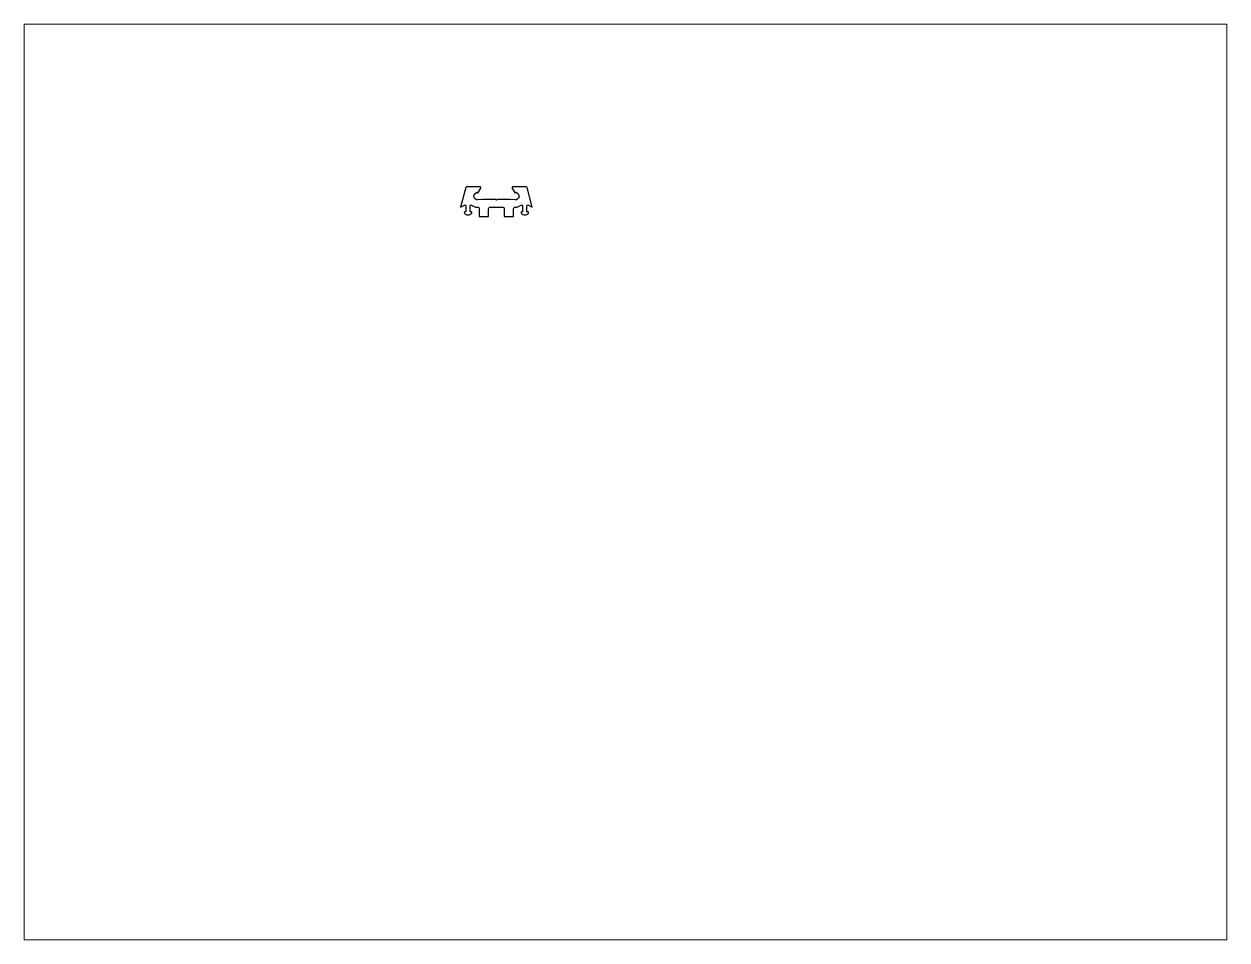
# Paper-space layout 'Layout1' of a CAD drawing. Extents: x 27 to 240, y 20 to 183.
# The model-space entities are those that its viewports show. They can reach past a viewport. Long polylines and large blocks are cut down to what shows.
import ezdxf

# ---------------------------------------------------------------- set-up
doc = ezdxf.new("R2010")
doc.units = 0
doc.header["$LTSCALE"] = 15
doc.layers.get('0').update_dxf_attribs({"linetype": 'CONTINUOUS'})
doc.layers.add('ANA', color=220, linetype='CONTINUOUS')

msp = doc.modelspace()

# ---------------------------------------------------------------- linework, layer by layer
at = {"layer": 'ANA', "color": 0}
msp.add_lwpolyline([(140.72, 218.9, -0.564828), (141.16, 219.17), (142.42, 218.5), (143.12, 218.5, -0.414214), (143.62, 218), (143.62, 215.5), (146.62, 215.5), (146.62, 218, -0.414214), (147.12, 218.5), (149.12, 218.5), (151.12, 218.5, -0.414214), (151.62, 218), (151.62, 215.5), (154.62, 215.5), (154.62, 218, -0.414214), (155.12, 218.5), (155.82, 218.5), (157.08, 219.17, -0.564828), (157.52, 218.9), (157.52, 217), (157.27, 217, 0.603732), (157.06, 216.61, 0.526316), (159.38, 216.61, 0.603732), (159.17, 217), (158.92, 217), (158.92, 218.9, -0.564828), (159.36, 219.17), (160.62, 218.5), (158.93, 224.82, 0.339454), (158.69, 225), (154.37, 225, 0.581685), (154.16, 224.63), (155.12, 223), (155.45, 223.34), (156.05, 222.74, -0.700208), (155.17, 220.87), (153.62, 221), (149.42, 221), (149.12, 220.7), (148.82, 221), (144.62, 221), (143.07, 220.87, -0.700208), (142.19, 222.74), (142.79, 223.34), (143.12, 223), (144.09, 224.63, 0.581685), (143.87, 225), (139.55, 225, 0.339454), (139.31, 224.82), (137.62, 218.5), (138.88, 219.17, -0.564828), (139.32, 218.9), (139.32, 217), (139.07, 217, 0.603732), (138.86, 216.61, 0.526316), (141.18, 216.61, 0.603732), (140.97, 217), (140.72, 217)], format="xyb", close=True, dxfattribs=at)

psp = doc.layouts.get("Layout1")

# ---------------------------------------------------------------- viewports
at = {"layer": '0', "color": 0, "linetype": 'BYBLOCK', "ltscale": 0.05}
psp.add_viewport(center=(133.35, 101.6), size=(213.36, 162.56), view_center_point=(190.51, 130.3), view_height=293.8955, dxfattribs=at)

doc.saveas('drawing.dxf')
